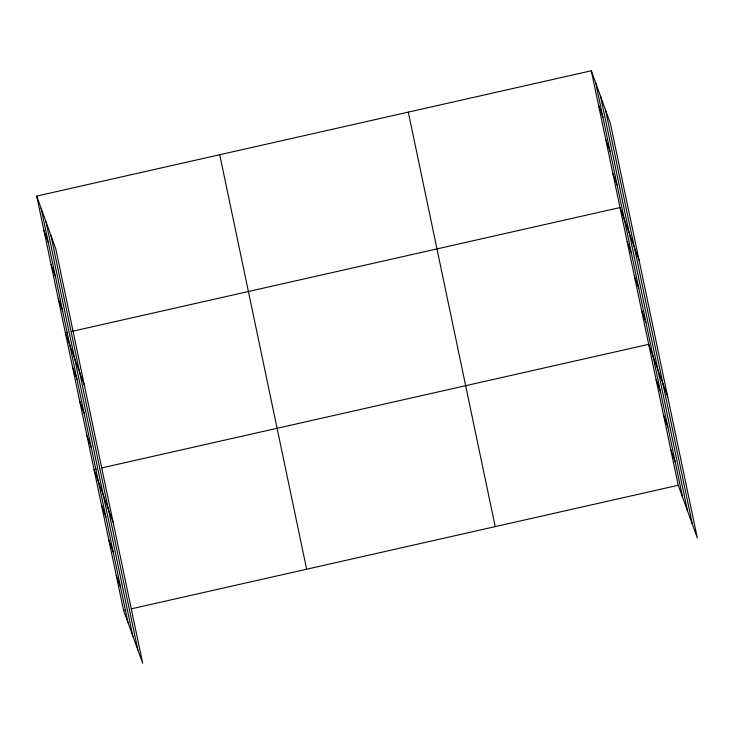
<?xml version="1.0" encoding="UTF-8"?>
<svg xmlns="http://www.w3.org/2000/svg" width="734" height="734" viewBox="0 0 734 734"><rect width="100%" height="100%" fill="white"/><g stroke="black" fill="none" stroke-linecap="round" stroke-linejoin="round"><path stroke-width="1.1" d="M36.7 196.079L55.756 248.734L142.68 663.224L123.615 610.569L36.7 196.079L591.32 70.776L610.385 123.431L697.3 537.921L678.244 485.266L591.32 70.776M67.601 332.364L65.381 332.86L84.447 385.515M72.042 331.364L620.001 207.557L639.066 260.212M96.282 469.145L94.062 469.641L113.128 522.296M101.833 467.888L648.691 344.338L667.747 396.993M123.615 610.569L125.835 610.064M131.386 608.816L678.244 485.266M598.494 104.971L602.898 117.146M605.66 139.166L610.073 151.342M612.835 173.362L617.239 185.537M627.175 241.752L631.579 253.927M634.341 275.947L638.754 288.123M641.516 310.143L645.92 322.318M656.077 379.57L660.481 391.745M663.463 414.802L667.867 426.968M670.848 450.034L675.262 462.2M43.875 230.274L48.279 242.449M51.041 264.469L55.445 276.645M58.215 298.665L62.619 310.84M72.556 367.055L76.96 379.23M79.722 401.25L84.135 413.425M86.896 435.446L91.3 447.621M101.457 504.873L105.861 517.048M108.843 540.105L113.247 552.28M116.229 575.337L120.633 587.512M605.55 110.072L692.465 524.553M600.559 96.31L687.483 510.791M595.724 82.951L682.648 497.432M408.297 112.128L495.211 526.608M219.723 154.736L306.647 569.217M50.921 235.375L137.845 649.865M45.939 221.613L132.863 636.103M41.104 208.254L128.028 622.744"/></g></svg>
